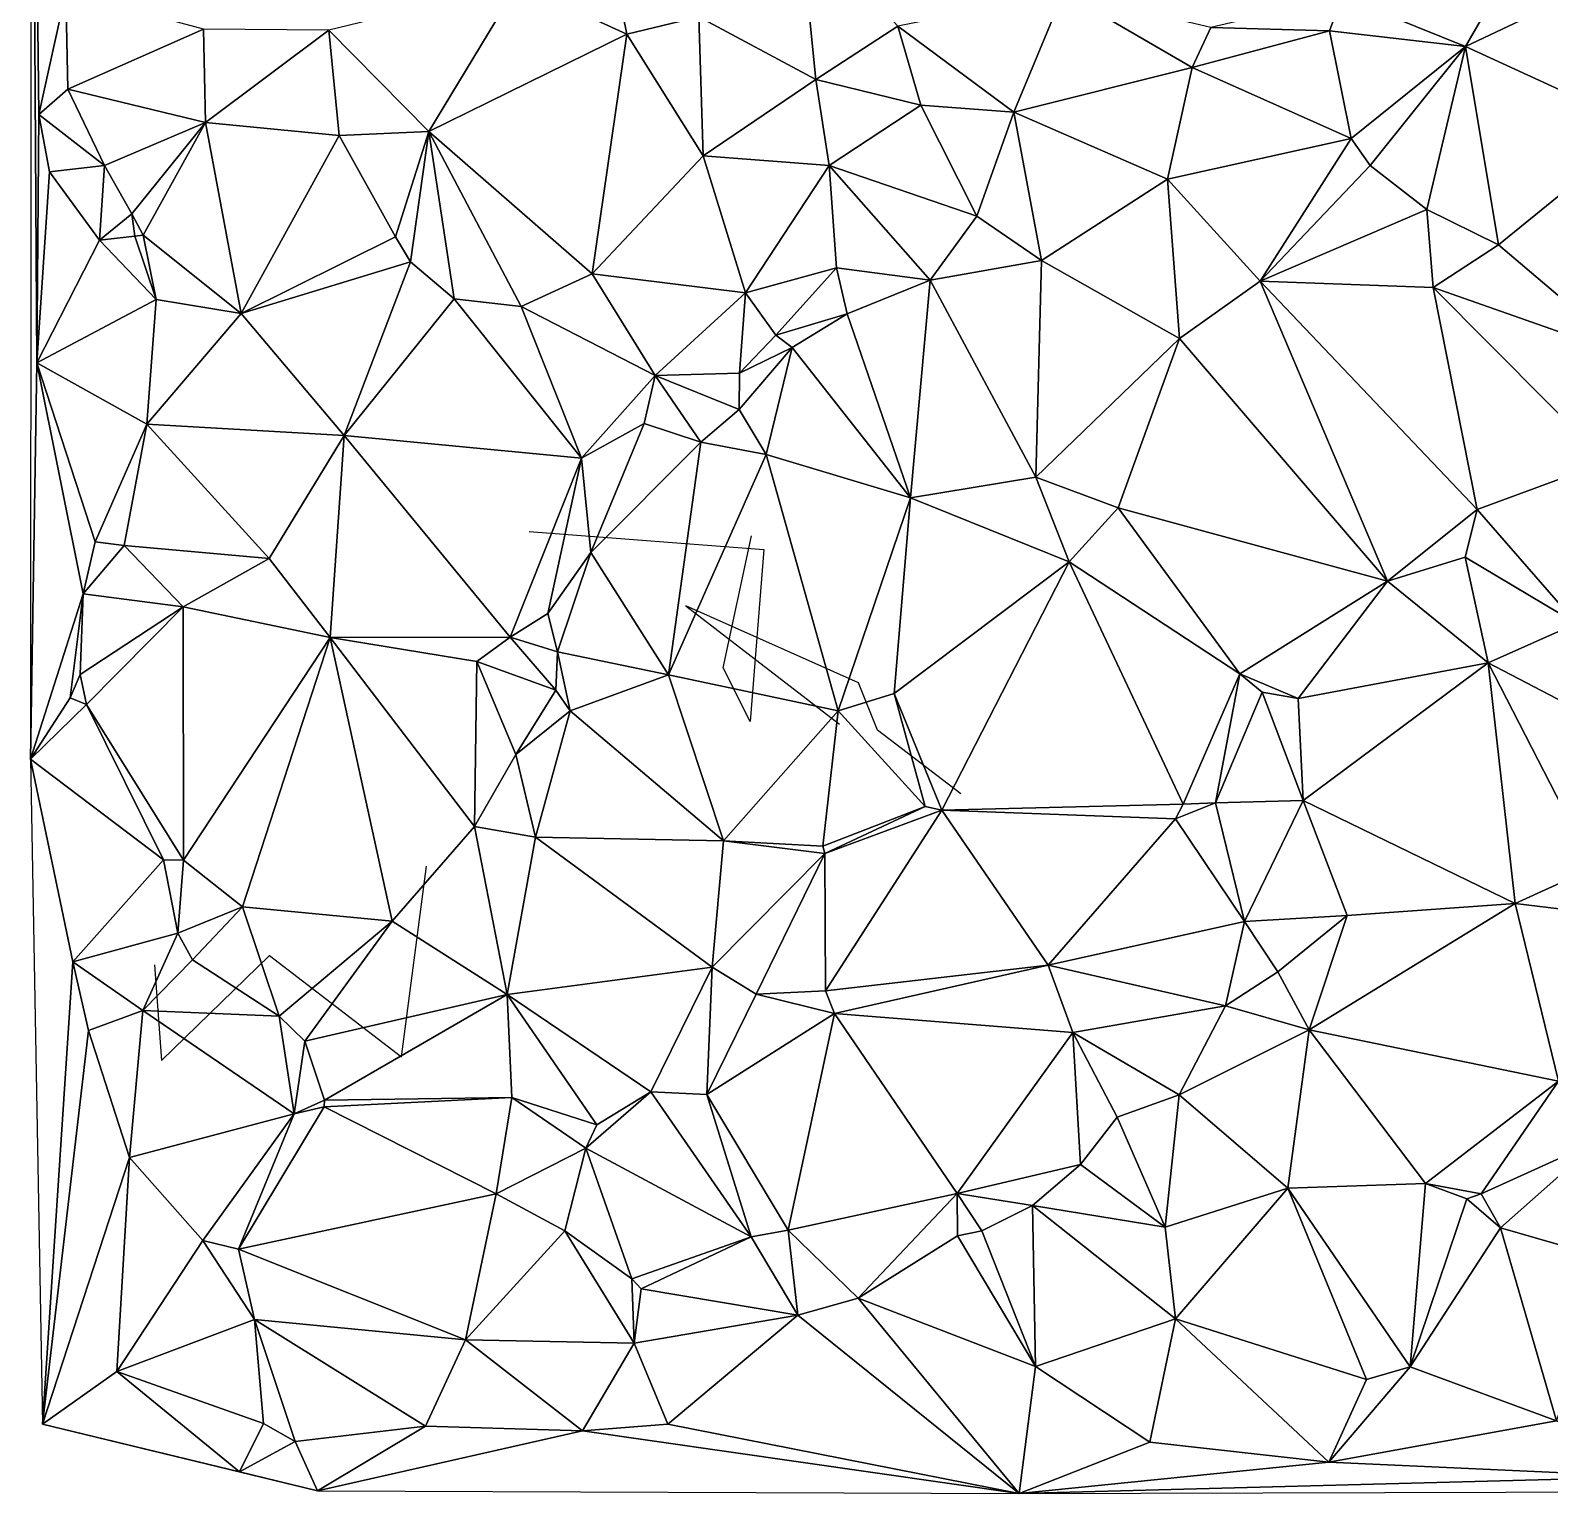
# Model space of a CAD drawing. Header units: metres. Extents: x -15.6 to 15.1, y -15 to 15.
# Drawn here: x -15 to -5.18, y -14.97 to -5.52 of the extents above; entities that cross this region are included whole.
import ezdxf

# ---------------------------------------------------------------- set-up
doc = ezdxf.new("R2010")
doc.units = ezdxf.units.M
doc.layers.add('CRACKS', color=1, linetype='Continuous')
doc.layers.add('STREET_MESH', color=7, linetype='Continuous')

msp = doc.modelspace()

# ---------------------------------------------------------------- linework, layer by layer
at = {"layer": 'CRACKS'}
for points in [[(-11.7731, -8.758, 0.1), (-10.2579, -8.8743, 0.1), (-10.3455, -9.9858, 0.1), (-10.5204, -9.6395, 0.1), (-10.3367, -8.7869, 0.1)], [(-8.9844, -10.452, 0.1), (-9.5223, -10.0421, 0.1), (-9.6456, -9.7369, 0.1), (-10.7607, -9.2389, 0.1), (-9.7682, -10.0033, 0.1)], [(-14.1941, -11.5571, 0.1), (-14.1499, -12.1769, 0.1), (-13.4521, -11.4984, 0.1), (-12.5992, -12.1526, 0.1), (-12.437, -10.9204, 0.1)]]:
    msp.add_polyline3d(points, dxfattribs=at)
at = {"layer": 'STREET_MESH'}
for points in [[(-14.9545, -7.6685), (-14.9919, -1.7299), (-14.9963, -10.2293)], [(-14.9545, -7.6685), (-14.9406, -6.065), (-14.9919, -1.7299)], [(-14.9406, -6.065), (-14.7676, -5.2717), (-14.9919, -1.7299)], [(-11.8466, -5.2212), (-11.1419, -5.5451), (-11.3122, -4.7072)], [(-11.1419, -5.5451), (-10.6779, -5.4328), (-11.3122, -4.7072)], [(-10.0246, -4.807), (-10.6779, -5.4328), (-9.9214, -5.8374)], [(-9.3919, -5.4931), (-10.0246, -4.807), (-9.9214, -5.8374)], [(-14.9406, -6.065), (-14.7542, -5.9009), (-14.7676, -5.2717)], [(-14.7542, -5.9009), (-13.8771, -5.5131), (-14.7676, -5.2717)], [(-12.4212, -6.1732), (-11.8466, -5.2212), (-13.0676, -5.5187)], [(-11.1419, -5.5451), (-11.8466, -5.2212), (-12.4212, -6.1732)], [(-9.3919, -5.4931), (-8.6417, -6.0495), (-8.3217, -5.2767)], [(-8.3217, -5.2767), (-8.6417, -6.0495), (-7.4908, -5.7612)], [(-7.3692, -5.5029), (-8.3217, -5.2767), (-7.4908, -5.7612)], [(-4.5813, -6.1505), (-4.9775, -5.2687), (-5.7239, -5.6254)], [(-4.9775, -5.2687), (-5.6124, -5.4305), (-5.7239, -5.6254)], [(-6.6022, -5.523), (-6.5213, -5.3029), (-7.3692, -5.5029)], [(-6.5213, -5.3029), (-6.6022, -5.523), (-5.7239, -5.6254)], [(-5.6124, -5.4305), (-6.5213, -5.3029), (-5.7239, -5.6254)], [(-10.6779, -5.4328), (-11.1419, -5.5451), (-10.6497, -6.3317)], [(-10.6779, -5.4328), (-10.6497, -6.3317), (-9.9214, -5.8374)], [(-9.3919, -5.4931), (-9.9214, -5.8374), (-9.2444, -6.0045)], [(-8.6417, -6.0495), (-9.3919, -5.4931), (-9.2444, -6.0045)], [(-14.7542, -5.9009), (-13.8644, -6.1167), (-13.8771, -5.5131)], [(-13.8771, -5.5131), (-13.8644, -6.1167), (-13.0676, -5.5187)], [(-13.0676, -5.5187), (-13.8644, -6.1167), (-13.0004, -6.2007)], [(-12.4212, -6.1732), (-13.0676, -5.5187), (-13.0004, -6.2007)], [(-11.3676, -7.0928), (-11.1419, -5.5451), (-12.4212, -6.1732)], [(-11.1419, -5.5451), (-11.3676, -7.0928), (-10.6497, -6.3317)], [(-6.6022, -5.523), (-7.3692, -5.5029), (-7.4908, -5.7612)], [(-6.4631, -6.2189), (-6.6022, -5.523), (-7.4908, -5.7612)], [(-6.6022, -5.523), (-6.4631, -6.2189), (-5.7239, -5.6254)], [(-6.4631, -6.2189), (-6.3412, -6.3933), (-5.7239, -5.6254)], [(-6.3412, -6.3933), (-5.975, -6.679), (-5.7239, -5.6254)], [(-5.975, -6.679), (-5.5108, -6.9052), (-5.7239, -5.6254)], [(-5.5108, -6.9052), (-4.5813, -6.1505), (-5.7239, -5.6254)], [(-8.6417, -6.0495), (-7.6494, -6.4823), (-7.4908, -5.7612)], [(-7.6494, -6.4823), (-6.4631, -6.2189), (-7.4908, -5.7612)], [(-10.6497, -6.3317), (-9.8354, -6.3947), (-9.9214, -5.8374)], [(-9.9214, -5.8374), (-9.8354, -6.3947), (-9.2444, -6.0045)], [(-14.5166, -6.394), (-14.7542, -5.9009), (-14.9406, -6.065)], [(-14.7542, -5.9009), (-14.5166, -6.394), (-13.8644, -6.1167)], [(-14.8736, -6.4341), (-14.9406, -6.065), (-14.9545, -7.6685)], [(-14.8736, -6.4341), (-14.5166, -6.394), (-14.9406, -6.065)], [(-9.8354, -6.3947), (-8.8817, -6.7208), (-9.2444, -6.0045)], [(-8.8817, -6.7208), (-8.6417, -6.0495), (-9.2444, -6.0045)], [(-8.6417, -6.0495), (-8.8817, -6.7208), (-8.4636, -7.0082)], [(-7.6494, -6.4823), (-8.6417, -6.0495), (-8.4636, -7.0082)], [(-14.5166, -6.394), (-14.3415, -6.7056), (-13.8644, -6.1167)], [(-13.8644, -6.1167), (-14.3415, -6.7056), (-14.2667, -6.8443)], [(-13.6349, -7.3498), (-13.8644, -6.1167), (-14.2667, -6.8443)], [(-13.8644, -6.1167), (-13.6349, -7.3498), (-13.0004, -6.2007)], [(-12.6377, -6.8552), (-12.4212, -6.1732), (-13.0004, -6.2007)], [(-12.6377, -6.8552), (-12.5412, -7.017), (-12.4212, -6.1732)], [(-12.5412, -7.017), (-12.2586, -7.255), (-12.4212, -6.1732)], [(-12.4212, -6.1732), (-12.2586, -7.255), (-11.8254, -7.3045)], [(-11.3676, -7.0928), (-12.4212, -6.1732), (-11.8254, -7.3045)], [(-4.5813, -6.1505), (-5.5108, -6.9052), (-4.6584, -7.6306)], [(-13.6349, -7.3498), (-12.6377, -6.8552), (-13.0004, -6.2007)], [(-6.4631, -6.2189), (-7.6494, -6.4823), (-7.0511, -7.1408)], [(-6.3412, -6.3933), (-6.4631, -6.2189), (-7.0511, -7.1408)], [(-10.6497, -6.3317), (-11.3676, -7.0928), (-10.3758, -7.2166)], [(-9.8354, -6.3947), (-10.6497, -6.3317), (-10.3758, -7.2166)], [(-14.5504, -6.8757), (-14.8736, -6.4341), (-14.9545, -7.6685)], [(-14.5166, -6.394), (-14.8736, -6.4341), (-14.5504, -6.8757)], [(-14.3415, -6.7056), (-14.5166, -6.394), (-14.5504, -6.8757)], [(-9.7887, -7.0554), (-9.8354, -6.3947), (-10.3758, -7.2166)], [(-9.7887, -7.0554), (-9.1825, -7.1346), (-9.8354, -6.3947)], [(-9.1825, -7.1346), (-8.8817, -6.7208), (-9.8354, -6.3947)], [(-5.975, -6.679), (-6.3412, -6.3933), (-7.0511, -7.1408)], [(-7.6494, -6.4823), (-8.4636, -7.0082), (-7.5728, -7.5115)], [(-7.0511, -7.1408), (-7.6494, -6.4823), (-7.5728, -7.5115)], [(-14.3204, -6.8503), (-14.3415, -6.7056), (-14.5504, -6.8757)], [(-14.3415, -6.7056), (-14.3204, -6.8503), (-14.2667, -6.8443)], [(-8.8817, -6.7208), (-9.1825, -7.1346), (-8.4636, -7.0082)], [(-5.975, -6.679), (-7.0511, -7.1408), (-5.933, -7.1827)], [(-5.5108, -6.9052), (-5.975, -6.679), (-5.933, -7.1827)], [(-14.1842, -7.2592), (-14.3204, -6.8503), (-14.5504, -6.8757)], [(-14.3204, -6.8503), (-14.1842, -7.2592), (-14.2667, -6.8443)], [(-14.1842, -7.2592), (-13.6349, -7.3498), (-14.2667, -6.8443)], [(-12.5412, -7.017), (-12.6377, -6.8552), (-13.6349, -7.3498)], [(-14.1842, -7.2592), (-14.5504, -6.8757), (-14.9545, -7.6685)], [(-5.5108, -6.9052), (-5.933, -7.1827), (-4.6584, -7.6306)], [(-12.5412, -7.017), (-13.6349, -7.3498), (-12.9699, -8.1371)], [(-12.2586, -7.255), (-12.5412, -7.017), (-12.9699, -8.1371)], [(-10.1812, -7.4903), (-9.7887, -7.0554), (-10.3758, -7.2166)], [(-9.7887, -7.0554), (-10.1812, -7.4903), (-9.7184, -7.3513)], [(-9.1825, -7.1346), (-9.7887, -7.0554), (-9.7184, -7.3513)], [(-8.4636, -7.0082), (-9.1825, -7.1346), (-8.5007, -8.4076)], [(-8.4636, -7.0082), (-8.5007, -8.4076), (-7.5728, -7.5115)], [(-10.9599, -7.7504), (-11.3676, -7.0928), (-11.8254, -7.3045)], [(-11.3676, -7.0928), (-10.9599, -7.7504), (-10.3758, -7.2166)], [(-9.3103, -8.541), (-9.1825, -7.1346), (-9.7184, -7.3513)], [(-9.1825, -7.1346), (-9.3103, -8.541), (-8.5007, -8.4076)], [(-6.2293, -9.0794), (-7.0511, -7.1408), (-7.5728, -7.5115)], [(-7.0511, -7.1408), (-5.6493, -8.6167), (-5.933, -7.1827)], [(-6.2293, -9.0794), (-5.6493, -8.6167), (-7.0511, -7.1408)], [(-14.2444, -8.0654), (-14.1842, -7.2592), (-14.9545, -7.6685)], [(-13.6349, -7.3498), (-14.1842, -7.2592), (-14.2444, -8.0654)], [(-11.4367, -8.285), (-12.2586, -7.255), (-12.9699, -8.1371)], [(-12.2586, -7.255), (-11.4367, -8.285), (-11.8254, -7.3045)], [(-10.9599, -7.7504), (-10.4156, -7.7354), (-10.3758, -7.2166)], [(-10.4156, -7.7354), (-10.1812, -7.4903), (-10.3758, -7.2166)], [(-5.933, -7.1827), (-4.8125, -8.3082), (-4.6584, -7.6306)], [(-5.6493, -8.6167), (-4.8125, -8.3082), (-5.933, -7.1827)], [(-13.6349, -7.3498), (-14.2444, -8.0654), (-12.9699, -8.1371)], [(-11.4367, -8.285), (-10.9599, -7.7504), (-11.8254, -7.3045)], [(-10.1812, -7.4903), (-10.0754, -7.5688), (-9.7184, -7.3513)], [(-10.0754, -7.5688), (-9.3103, -8.541), (-9.7184, -7.3513)], [(-10.1812, -7.4903), (-10.4156, -7.7354), (-10.0754, -7.5688)], [(-8.5007, -8.4076), (-7.9689, -8.6051), (-7.5728, -7.5115)], [(-7.9689, -8.6051), (-6.2293, -9.0794), (-7.5728, -7.5115)], [(-10.0754, -7.5688), (-10.4156, -7.7354), (-10.4175, -7.9696)], [(-10.2419, -8.2606), (-10.0754, -7.5688), (-10.4175, -7.9696)], [(-10.2419, -8.2606), (-9.3103, -8.541), (-10.0754, -7.5688)], [(-14.6549, -9.1611), (-14.9545, -7.6685), (-14.9963, -10.2293)], [(-14.5768, -8.8249), (-14.2444, -8.0654), (-14.9545, -7.6685)], [(-14.6549, -9.1611), (-14.5768, -8.8249), (-14.9545, -7.6685)], [(-11.0299, -8.0615), (-10.9599, -7.7504), (-11.4367, -8.285)], [(-11.0299, -8.0615), (-10.6647, -8.1822), (-10.9599, -7.7504)], [(-10.4175, -7.9696), (-10.4156, -7.7354), (-10.9599, -7.7504)], [(-10.6647, -8.1822), (-10.4175, -7.9696), (-10.9599, -7.7504)], [(-10.6647, -8.1822), (-10.2419, -8.2606), (-10.4175, -7.9696)], [(-14.5768, -8.8249), (-14.39, -8.8496), (-14.2444, -8.0654)], [(-14.2444, -8.0654), (-14.39, -8.8496), (-13.4546, -8.9333)], [(-14.2444, -8.0654), (-13.4546, -8.9333), (-12.9699, -8.1371)], [(-13.4546, -8.9333), (-13.0587, -9.4426), (-12.9699, -8.1371)], [(-13.0587, -9.4426), (-11.8975, -9.4408), (-12.9699, -8.1371)], [(-11.8975, -9.4408), (-11.4367, -8.285), (-12.9699, -8.1371)], [(-11.3752, -8.8934), (-11.0299, -8.0615), (-11.4367, -8.285)], [(-10.6647, -8.1822), (-11.0299, -8.0615), (-11.3752, -8.8934)], [(-10.6647, -8.1822), (-11.3752, -8.8934), (-10.873, -9.684)], [(-10.2419, -8.2606), (-10.6647, -8.1822), (-10.873, -9.684)], [(-11.8975, -9.4408), (-11.6536, -9.2886), (-11.4367, -8.285)], [(-11.6536, -9.2886), (-11.3752, -8.8934), (-11.4367, -8.285)], [(-10.2419, -8.2606), (-10.873, -9.684), (-9.7769, -9.9162)], [(-9.3103, -8.541), (-10.2419, -8.2606), (-9.7769, -9.9162)], [(-5.6493, -8.6167), (-5.0083, -9.3521), (-4.8125, -8.3082)], [(-9.3103, -8.541), (-8.2851, -8.9549), (-8.5007, -8.4076)], [(-8.2851, -8.9549), (-7.9689, -8.6051), (-8.5007, -8.4076)], [(-9.4165, -9.8042), (-9.3103, -8.541), (-9.7769, -9.9162)], [(-9.3103, -8.541), (-9.4165, -9.8042), (-8.2851, -8.9549)], [(-7.1818, -9.6774), (-7.9689, -8.6051), (-8.2851, -8.9549)], [(-7.9689, -8.6051), (-7.1818, -9.6774), (-6.2293, -9.0794)], [(-5.6493, -8.6167), (-6.2293, -9.0794), (-5.7274, -8.9241)], [(-5.0083, -9.3521), (-5.6493, -8.6167), (-5.7274, -8.9241)], [(-14.39, -8.8496), (-14.5768, -8.8249), (-14.6549, -9.1611)], [(-14.0083, -9.2444), (-14.39, -8.8496), (-14.6549, -9.1611)], [(-14.39, -8.8496), (-14.0083, -9.2444), (-13.4546, -8.9333)], [(-11.5898, -9.5346), (-11.3752, -8.8934), (-11.6536, -9.2886)], [(-11.3752, -8.8934), (-11.5898, -9.5346), (-10.873, -9.684)], [(-6.2293, -9.0794), (-5.5771, -9.6063), (-5.7274, -8.9241)], [(-5.5771, -9.6063), (-5.0083, -9.3521), (-5.7274, -8.9241)], [(-13.4546, -8.9333), (-14.0083, -9.2444), (-13.0587, -9.4426)], [(-9.4165, -9.8042), (-9.1072, -10.559), (-8.2851, -8.9549)], [(-8.2851, -8.9549), (-9.1072, -10.559), (-7.5474, -10.5204)], [(-7.1818, -9.6774), (-8.2851, -8.9549), (-7.5474, -10.5204)], [(-6.2293, -9.0794), (-7.1818, -9.6774), (-6.8056, -9.8368)], [(-5.5771, -9.6063), (-6.2293, -9.0794), (-6.8056, -9.8368)], [(-14.7389, -9.833), (-14.6549, -9.1611), (-14.9963, -10.2293)], [(-14.7389, -9.833), (-14.6736, -9.6818), (-14.6549, -9.1611)], [(-14.6736, -9.6818), (-14.0083, -9.2444), (-14.6549, -9.1611)], [(-14.0083, -9.2444), (-14.6736, -9.6818), (-14.6342, -9.8764)], [(-14.0083, -9.2444), (-14.6342, -9.8764), (-14.0063, -10.8819)], [(-14.0083, -9.2444), (-14.0063, -10.8819), (-13.0587, -9.4426)], [(-11.5898, -9.5346), (-11.6536, -9.2886), (-11.8975, -9.4408)], [(-5.0083, -9.3521), (-5.5771, -9.6063), (-4.2534, -10.2983)], [(-14.0063, -10.8819), (-13.626, -11.1831), (-13.0587, -9.4426)], [(-13.0587, -9.4426), (-13.626, -11.1831), (-12.6597, -11.2747)], [(-12.1121, -9.5979), (-11.8975, -9.4408), (-13.0587, -9.4426)], [(-12.1273, -10.6631), (-13.0587, -9.4426), (-12.6597, -11.2747)], [(-12.1273, -10.6631), (-12.1121, -9.5979), (-13.0587, -9.4426)], [(-11.6012, -9.7833), (-11.8975, -9.4408), (-12.1121, -9.5979)], [(-11.6012, -9.7833), (-11.5898, -9.5346), (-11.8975, -9.4408)], [(-12.1273, -10.6631), (-11.8589, -10.1983), (-12.1121, -9.5979)], [(-11.8589, -10.1983), (-11.6012, -9.7833), (-12.1121, -9.5979)], [(-11.5898, -9.5346), (-11.6012, -9.7833), (-11.5085, -9.9164)], [(-10.873, -9.684), (-11.5898, -9.5346), (-11.5085, -9.9164)], [(-6.7739, -10.4955), (-5.5771, -9.6063), (-6.8056, -9.8368)], [(-5.5771, -9.6063), (-6.7739, -10.4955), (-5.4043, -11.162)], [(-4.8975, -10.9314), (-5.5771, -9.6063), (-5.4043, -11.162)], [(-5.5771, -9.6063), (-4.8975, -10.9314), (-4.2534, -10.2983)], [(-14.6736, -9.6818), (-14.7389, -9.833), (-14.6342, -9.8764)], [(-10.5181, -10.7558), (-10.873, -9.684), (-11.5085, -9.9164)], [(-10.873, -9.684), (-10.5181, -10.7558), (-9.7769, -9.9162)], [(-7.3385, -10.5119), (-7.1818, -9.6774), (-7.5474, -10.5204)], [(-7.3385, -10.5119), (-7.037, -9.7954), (-7.1818, -9.6774)], [(-7.1818, -9.6774), (-7.037, -9.7954), (-6.8056, -9.8368)], [(-11.6012, -9.7833), (-11.8589, -10.1983), (-11.5085, -9.9164)], [(-9.2152, -10.5352), (-9.4165, -9.8042), (-9.7769, -9.9162)], [(-9.2152, -10.5352), (-9.1072, -10.559), (-9.4165, -9.8042)], [(-7.037, -9.7954), (-7.3385, -10.5119), (-6.7739, -10.4955)], [(-7.037, -9.7954), (-6.7739, -10.4955), (-6.8056, -9.8368)], [(-14.6342, -9.8764), (-14.7389, -9.833), (-14.9963, -10.2293)], [(-14.1371, -10.879), (-14.6342, -9.8764), (-14.9963, -10.2293)], [(-14.6342, -9.8764), (-14.1371, -10.879), (-14.0063, -10.8819)], [(-11.8589, -10.1983), (-11.7338, -10.7333), (-11.5085, -9.9164)], [(-11.7338, -10.7333), (-10.5181, -10.7558), (-11.5085, -9.9164)], [(-10.5181, -10.7558), (-9.8767, -10.7915), (-9.7769, -9.9162)], [(-9.8767, -10.7915), (-9.2152, -10.5352), (-9.7769, -9.9162)], [(-11.8589, -10.1983), (-12.1273, -10.6631), (-11.7338, -10.7333)], [(-14.9174, -14.5242), (-14.721, -11.5378), (-14.9963, -10.2293)], [(-14.721, -11.5378), (-14.1371, -10.879), (-14.9963, -10.2293)], [(-6.7739, -10.4955), (-7.3385, -10.5119), (-7.1529, -11.2778)], [(-6.7739, -10.4955), (-7.1529, -11.2778), (-6.4889, -11.2383)], [(-6.7739, -10.4955), (-6.4889, -11.2383), (-5.4043, -11.162)], [(-9.8767, -10.7915), (-9.8629, -10.8378), (-9.2152, -10.5352)], [(-9.8629, -10.8378), (-9.1072, -10.559), (-9.2152, -10.5352)], [(-9.8629, -10.8378), (-9.8595, -11.7262), (-9.1072, -10.559)], [(-9.1072, -10.559), (-9.8595, -11.7262), (-8.4208, -11.5605)], [(-9.1072, -10.559), (-7.5978, -10.6141), (-7.5474, -10.5204)], [(-7.5978, -10.6141), (-9.1072, -10.559), (-8.4208, -11.5605)], [(-7.5978, -10.6141), (-7.3385, -10.5119), (-7.5474, -10.5204)], [(-7.3385, -10.5119), (-7.5978, -10.6141), (-7.1529, -11.2778)], [(-11.9151, -11.7501), (-12.1273, -10.6631), (-12.6597, -11.2747)], [(-12.1273, -10.6631), (-11.9151, -11.7501), (-11.7338, -10.7333)], [(-7.1529, -11.2778), (-7.5978, -10.6141), (-8.4208, -11.5605)], [(-11.9151, -11.7501), (-10.5907, -11.5726), (-11.7338, -10.7333)], [(-11.7338, -10.7333), (-10.5907, -11.5726), (-10.5181, -10.7558)], [(-10.5907, -11.5726), (-9.8629, -10.8378), (-10.5181, -10.7558)], [(-9.8629, -10.8378), (-9.8767, -10.7915), (-10.5181, -10.7558)], [(-14.043, -11.3531), (-14.1371, -10.879), (-14.721, -11.5378)], [(-14.1371, -10.879), (-14.043, -11.3531), (-14.0063, -10.8819)], [(-14.043, -11.3531), (-13.626, -11.1831), (-14.0063, -10.8819)], [(-10.5907, -11.5726), (-10.308, -11.7478), (-9.8629, -10.8378)], [(-10.308, -11.7478), (-9.8595, -11.7262), (-9.8629, -10.8378)], [(-4.3383, -11.2907), (-4.8975, -10.9314), (-5.4043, -11.162)], [(-14.043, -11.3531), (-13.9497, -11.526), (-13.626, -11.1831)], [(-13.9497, -11.526), (-13.3896, -11.8904), (-13.626, -11.1831)], [(-13.626, -11.1831), (-13.3896, -11.8904), (-12.6597, -11.2747)], [(-6.4889, -11.2383), (-6.7344, -11.9767), (-5.4043, -11.162)], [(-6.7344, -11.9767), (-5.1229, -12.3094), (-5.4043, -11.162)], [(-5.1229, -12.3094), (-4.3383, -11.2907), (-5.4043, -11.162)], [(-13.3896, -11.8904), (-13.2225, -12.0518), (-12.6597, -11.2747)], [(-13.2225, -12.0518), (-11.9151, -11.7501), (-12.6597, -11.2747)], [(-7.2757, -11.8224), (-7.1529, -11.2778), (-8.4208, -11.5605)], [(-7.2757, -11.8224), (-6.9366, -11.6028), (-7.1529, -11.2778)], [(-7.1529, -11.2778), (-6.9366, -11.6028), (-6.4889, -11.2383)], [(-6.9366, -11.6028), (-6.7344, -11.9767), (-6.4889, -11.2383)], [(-14.2695, -11.852), (-14.043, -11.3531), (-14.721, -11.5378)], [(-14.043, -11.3531), (-14.2695, -11.852), (-13.9497, -11.526)], [(-14.6215, -11.9824), (-14.721, -11.5378), (-14.9174, -14.5242)], [(-14.2695, -11.852), (-14.721, -11.5378), (-14.6215, -11.9824)], [(-14.2695, -11.852), (-13.3896, -11.8904), (-13.9497, -11.526)], [(-10.9882, -12.3778), (-10.5907, -11.5726), (-11.9151, -11.7501)], [(-10.9882, -12.3778), (-10.6269, -12.395), (-10.5907, -11.5726)], [(-10.6269, -12.395), (-10.308, -11.7478), (-10.5907, -11.5726)], [(-9.8595, -11.7262), (-9.8001, -11.8729), (-8.4208, -11.5605)], [(-9.8001, -11.8729), (-8.2617, -11.9947), (-8.4208, -11.5605)], [(-8.2617, -11.9947), (-7.2757, -11.8224), (-8.4208, -11.5605)], [(-6.9366, -11.6028), (-7.2757, -11.8224), (-6.7344, -11.9767)], [(-13.0951, -12.4331), (-11.9151, -11.7501), (-13.2225, -12.0518)], [(-13.0951, -12.4331), (-11.8851, -12.4142), (-11.9151, -11.7501)], [(-11.9151, -11.7501), (-11.8851, -12.4142), (-11.3369, -12.5922)], [(-10.9882, -12.3778), (-11.9151, -11.7501), (-11.3369, -12.5922)], [(-10.308, -11.7478), (-10.6269, -12.395), (-9.8001, -11.8729)], [(-9.8595, -11.7262), (-10.308, -11.7478), (-9.8001, -11.8729)], [(-14.3553, -12.8016), (-14.2695, -11.852), (-14.6215, -11.9824)], [(-14.2695, -11.852), (-14.3553, -12.8016), (-13.2911, -12.5198)], [(-13.3896, -11.8904), (-14.2695, -11.852), (-13.2911, -12.5198)], [(-10.6269, -12.395), (-10.0994, -13.273), (-9.8001, -11.8729)], [(-10.0994, -13.273), (-9.008, -13.0344), (-9.8001, -11.8729)], [(-9.008, -13.0344), (-8.2617, -11.9947), (-9.8001, -11.8729)], [(-7.2757, -11.8224), (-8.2617, -11.9947), (-7.5749, -12.3967)], [(-6.7344, -11.9767), (-7.2757, -11.8224), (-7.5749, -12.3967)], [(-13.2225, -12.0518), (-13.3896, -11.8904), (-13.2911, -12.5198)], [(-14.3553, -12.8016), (-14.6215, -11.9824), (-14.9174, -14.5242)], [(-13.0951, -12.4331), (-13.2225, -12.0518), (-13.2911, -12.5198)], [(-8.2617, -11.9947), (-9.008, -13.0344), (-8.2128, -12.8484)], [(-8.2617, -11.9947), (-8.2128, -12.8484), (-7.9743, -12.5426)], [(-7.5749, -12.3967), (-8.2617, -11.9947), (-7.9743, -12.5426)], [(-6.8721, -13.0009), (-6.7344, -11.9767), (-7.5749, -12.3967)], [(-5.9838, -12.9696), (-6.7344, -11.9767), (-6.8721, -13.0009)], [(-6.7344, -11.9767), (-5.9838, -12.9696), (-5.1229, -12.3094)], [(-5.1229, -12.3094), (-5.9838, -12.9696), (-5.6233, -13.0365)], [(-4.858, -12.6911), (-5.1229, -12.3094), (-5.6233, -13.0365)], [(-13.0975, -12.4745), (-13.0951, -12.4331), (-13.2911, -12.5198)], [(-11.8851, -12.4142), (-13.0951, -12.4331), (-13.0975, -12.4745)], [(-11.9864, -13.038), (-11.8851, -12.4142), (-13.0975, -12.4745)], [(-11.8851, -12.4142), (-11.9864, -13.038), (-11.4075, -12.7412)], [(-11.3369, -12.5922), (-11.8851, -12.4142), (-11.4075, -12.7412)], [(-10.9882, -12.3778), (-11.3369, -12.5922), (-11.4075, -12.7412)], [(-10.3401, -13.3153), (-10.9882, -12.3778), (-11.4075, -12.7412)], [(-10.9882, -12.3778), (-10.3401, -13.3153), (-10.6269, -12.395)], [(-10.3401, -13.3153), (-10.0994, -13.273), (-10.6269, -12.395)], [(-7.6657, -13.2529), (-7.5749, -12.3967), (-7.9743, -12.5426)], [(-7.6657, -13.2529), (-6.8721, -13.0009), (-7.5749, -12.3967)], [(-14.3553, -12.8016), (-13.8821, -13.3381), (-13.2911, -12.5198)], [(-13.8821, -13.3381), (-13.6509, -13.3944), (-13.2911, -12.5198)], [(-13.6509, -13.3944), (-13.0975, -12.4745), (-13.2911, -12.5198)], [(-13.6509, -13.3944), (-11.9864, -13.038), (-13.0975, -12.4745)], [(-8.2128, -12.8484), (-7.6657, -13.2529), (-7.9743, -12.5426)], [(-11.9864, -13.038), (-11.543, -13.2754), (-11.4075, -12.7412)], [(-11.543, -13.2754), (-11.1111, -13.5871), (-11.4075, -12.7412)], [(-11.1111, -13.5871), (-10.3401, -13.3153), (-11.4075, -12.7412)], [(-5.4981, -13.2565), (-4.858, -12.6911), (-5.6233, -13.0365)], [(-4.7671, -13.468), (-4.858, -12.6911), (-5.4981, -13.2565)], [(-14.4378, -14.1851), (-14.3553, -12.8016), (-14.9174, -14.5242)], [(-13.8821, -13.3381), (-14.3553, -12.8016), (-14.4378, -14.1851)], [(-9.008, -13.0344), (-8.5222, -13.1133), (-8.2128, -12.8484)], [(-8.5222, -13.1133), (-7.6657, -13.2529), (-8.2128, -12.8484)], [(-12.1845, -13.9798), (-11.9864, -13.038), (-13.6509, -13.3944)], [(-11.543, -13.2754), (-11.9864, -13.038), (-12.1845, -13.9798)], [(-9.008, -13.0344), (-10.0994, -13.273), (-9.6491, -13.7107)], [(-9.0065, -13.3075), (-9.008, -13.0344), (-9.6491, -13.7107)], [(-8.5222, -13.1133), (-9.008, -13.0344), (-8.8495, -13.2754)], [(-9.008, -13.0344), (-9.0065, -13.3075), (-8.8495, -13.2754)], [(-6.8721, -13.0009), (-7.6657, -13.2529), (-7.599, -13.8457)], [(-6.3637, -14.2368), (-6.8721, -13.0009), (-7.599, -13.8457)], [(-5.9838, -12.9696), (-6.8721, -13.0009), (-6.0821, -14.1547)], [(-6.8721, -13.0009), (-6.3637, -14.2368), (-6.0821, -14.1547)], [(-5.7167, -13.0702), (-5.9838, -12.9696), (-6.0821, -14.1547)], [(-5.9838, -12.9696), (-5.7167, -13.0702), (-5.6233, -13.0365)], [(-5.7167, -13.0702), (-5.4981, -13.2565), (-5.6233, -13.0365)], [(-8.5028, -14.1526), (-8.5222, -13.1133), (-8.8495, -13.2754)], [(-8.5222, -13.1133), (-8.5028, -14.1526), (-7.599, -13.8457)], [(-7.6657, -13.2529), (-8.5222, -13.1133), (-7.599, -13.8457)], [(-5.4981, -13.2565), (-5.7167, -13.0702), (-6.0821, -14.1547)], [(-13.5478, -13.8482), (-13.8821, -13.3381), (-14.4378, -14.1851)], [(-13.6509, -13.3944), (-13.8821, -13.3381), (-13.5478, -13.8482)], [(-11.0964, -14.0014), (-11.543, -13.2754), (-12.1845, -13.9798)], [(-11.1111, -13.5871), (-11.543, -13.2754), (-11.0964, -14.0014)], [(-10.3401, -13.3153), (-11.1111, -13.5871), (-11.0498, -13.6519)], [(-10.3401, -13.3153), (-11.0498, -13.6519), (-10.0378, -13.8216)], [(-10.0994, -13.273), (-10.3401, -13.3153), (-10.0378, -13.8216)], [(-10.0994, -13.273), (-10.0378, -13.8216), (-9.6491, -13.7107)], [(-8.5028, -14.1526), (-9.0065, -13.3075), (-9.6491, -13.7107)], [(-9.0065, -13.3075), (-8.5028, -14.1526), (-8.8495, -13.2754)], [(-5.1361, -14.5043), (-5.4981, -13.2565), (-6.0821, -14.1547)], [(-4.7671, -13.468), (-5.4981, -13.2565), (-5.1361, -14.5043)], [(-12.1845, -13.9798), (-13.6509, -13.3944), (-13.5478, -13.8482)], [(-11.1111, -13.5871), (-11.0964, -14.0014), (-11.0498, -13.6519)], [(-11.0498, -13.6519), (-11.0964, -14.0014), (-10.0378, -13.8216)], [(-9.6491, -13.7107), (-10.0378, -13.8216), (-8.6075, -14.9739)], [(-8.5028, -14.1526), (-9.6491, -13.7107), (-8.6075, -14.9739)], [(-10.0378, -13.8216), (-11.0964, -14.0014), (-10.8773, -14.5257)], [(-10.0378, -13.8216), (-10.8773, -14.5257), (-8.6075, -14.9739)], [(-13.4893, -14.5216), (-13.5478, -13.8482), (-14.4378, -14.1851)], [(-13.2851, -14.6365), (-13.5478, -13.8482), (-13.4893, -14.5216)], [(-13.2851, -14.6365), (-12.443, -14.5378), (-13.5478, -13.8482)], [(-12.443, -14.5378), (-12.1845, -13.9798), (-13.5478, -13.8482)], [(-8.5028, -14.1526), (-7.7636, -14.641), (-7.599, -13.8457)], [(-7.7636, -14.641), (-6.6078, -14.7709), (-7.599, -13.8457)], [(-6.6078, -14.7709), (-6.3637, -14.2368), (-7.599, -13.8457)], [(-12.1845, -13.9798), (-12.443, -14.5378), (-11.4285, -14.5679)], [(-11.0964, -14.0014), (-12.1845, -13.9798), (-11.4285, -14.5679)], [(-11.0964, -14.0014), (-11.4285, -14.5679), (-10.8773, -14.5257)], [(-13.6447, -14.8322), (-14.4378, -14.1851), (-14.9174, -14.5242)], [(-13.6447, -14.8322), (-13.4893, -14.5216), (-14.4378, -14.1851)], [(-7.7636, -14.641), (-8.5028, -14.1526), (-8.6075, -14.9739)], [(-6.6078, -14.7709), (-5.1361, -14.5043), (-6.0821, -14.1547)], [(-6.3637, -14.2368), (-6.6078, -14.7709), (-6.0821, -14.1547)], [(-13.1414, -14.9566), (-13.6447, -14.8322), (-14.9174, -14.5242)], [(-13.2851, -14.6365), (-13.4893, -14.5216), (-13.6447, -14.8322)], [(-10.8773, -14.5257), (-11.4285, -14.5679), (-8.6075, -14.9739)], [(-5.1361, -14.5043), (-6.6078, -14.7709), (-4.5191, -14.8659)], [(-12.443, -14.5378), (-13.2851, -14.6365), (-13.1414, -14.9566)], [(-11.4285, -14.5679), (-12.443, -14.5378), (-13.1414, -14.9566)], [(-8.6075, -14.9739), (-11.4285, -14.5679), (-13.1414, -14.9566)], [(-13.2851, -14.6365), (-13.6447, -14.8322), (-13.1414, -14.9566)], [(-6.6078, -14.7709), (-7.7636, -14.641), (-8.6075, -14.9739)], [(-4.5191, -14.8659), (-6.6078, -14.7709), (-8.6075, -14.9739)], [(-1.5264, -14.9535), (-4.5191, -14.8659), (-8.6075, -14.9739)]]:
    msp.add_3dface(points, dxfattribs=at)

doc.saveas('drawing.dxf')
